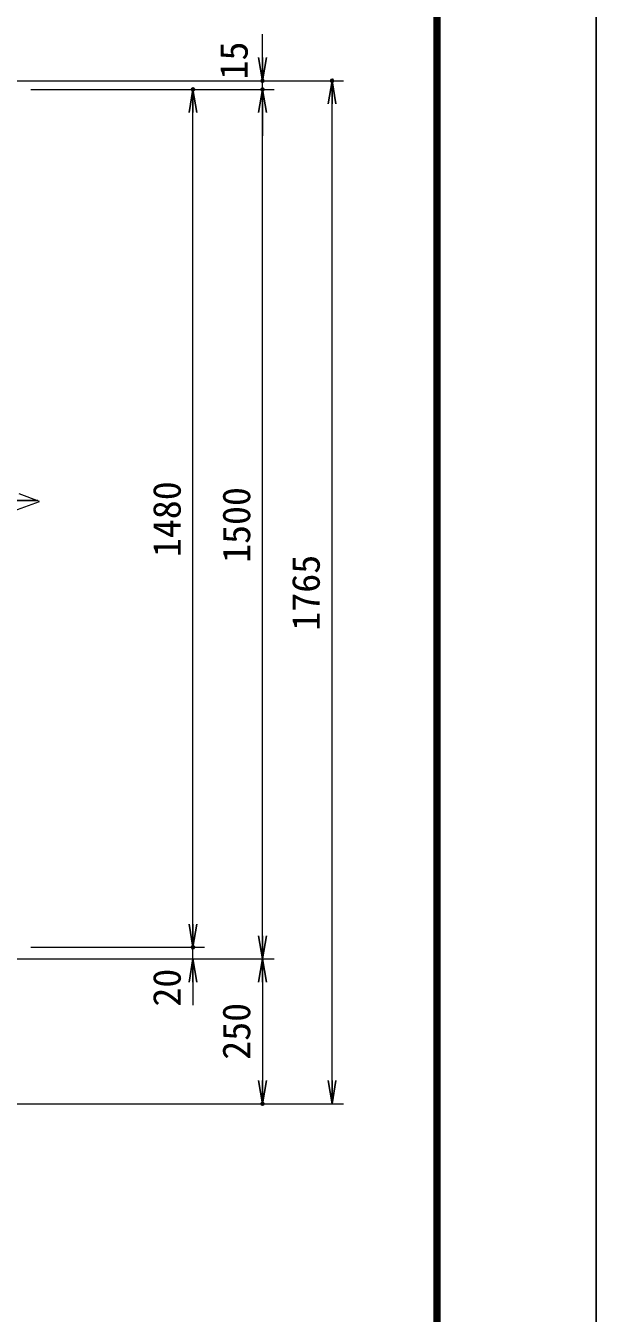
# Model space of a CAD drawing. Units: millimetres, scale not verified. Extents: x -4200 to 4200, y -2970 to 2970.
# Drawn here: x 3215 to 4200, y -1235 to 986 of the extents above; entities that cross this region are included whole.
import ezdxf
from ezdxf.enums import TextEntityAlignment as Align

# ---------------------------------------------------------------- set-up
doc = ezdxf.new("R2010")
doc.units = ezdxf.units.MM
doc.header["$LTSCALE"] = 10
doc.header["$PDMODE"] = 32
doc.header["$PDSIZE"] = 5
for name, color, linetype, lineweight in [('0-1_D-STR1', 1, 'Continuous', 25), ('0-4_D-STR-DIM', 7, 'Continuous', 13), ('0-C_D-TTL', 2, 'Continuous', 25)]:
    doc.layers.add(name, color=color, linetype=linetype, lineweight=lineweight)
doc.layers.add('0-5_0', color=7, linetype='Continuous')
doc.layers.add('0-6_Defpoints', color=8, linetype='Continuous')
doc.styles.add('ＭＳ ゴシック', font='')
doc.styles.get('ＭＳ ゴシック').set_extended_font_data('MS Gothic')

# ---------------------------------------------------------------- blocks, each defined once
blk = doc.blocks.new('_Open')
at = {"layer": '0-5_0'}
blk.add_line((-10, 1.667), (0, 0), dxfattribs=at)
blk.add_lwpolyline([(-10, -1.667), (0, 0), (-10, 0)], dxfattribs=at)

msp = doc.modelspace()

# ---------------------------------------------------------------- linework, layer by layer
at = {"layer": '0-1_D-STR1'}
msp.add_line((3235.62, 166.9), (2777.93, 166.9), dxfattribs=at)
at = {"layer": '0-4_D-STR-DIM'}
for p, q in [((3623.6, 930.9), (3623.6, 970.9)), ((2753.85, 890.9), (3763.6, 890.9)), ((2753.85, 890.9), (3643.6, 890.9)), ((3623.6, 875.9), (3623.6, 890.9)), ((3223.6, 875.9), (3523.6, 875.9)), ((3223.6, 875.9), (3643.6, 875.9)), ((3223.6, 875.9), (3643.6, 875.9)), ((3743.6, -834.1), (3743.6, 850.9)), ((3503.6, -564.1), (3503.6, 835.9)), ((3623.6, -584.1), (3623.6, 835.9)), ((3623.6, 835.9), (3623.6, 795.9)), ((3238.84, 165.22), (3203.6, 178.05)), ((3168.37, 139.57), (3238.84, 165.22)), ((3503.6, -564.1), (3503.6, -524.1)), ((3223.6, -604.1), (3523.6, -604.1)), ((3223.6, -604.1), (3523.6, -604.1)), ((3503.6, -624.1), (3503.6, -604.1)), ((2973.6, -624.1), (3523.6, -624.1)), ((2973.6, -624.1), (3643.6, -624.1)), ((2973.6, -624.1), (3643.6, -624.1)), ((3503.6, -664.1), (3503.6, -704.1)), ((3623.6, -664.1), (3623.6, -834.1)), ((2753.85, -874.1), (3763.6, -874.1)), ((2753.85, -874.1), (3643.6, -874.1))]:
    msp.add_line(p, q, dxfattribs=at)
at = {"layer": '0-6_Defpoints'}
for p in [(3623.6, 890.9), (3743.6, 890.9), (3503.6, 875.9), (3623.6, 875.9), (3503.6, -604.1), (3623.6, -874.1)]:
    msp.add_point(p, dxfattribs=at)
at = {"layer": '0-C_D-TTL'}
for points in [[(-4200.18, 2970.19), (4199.82, 2970.19), (4199.82, -2969.81), (-4200.18, -2969.81)], [(-3930.18, 2750.19), (3929.82, 2750.19), (3929.82, -2749.81), (-3930.18, -2749.81)], [(-3927.68, 2747.69), (3927.32, 2747.69), (3927.32, -2747.31), (-3927.68, -2747.31)], [(-3925.18, 2745.19), (3924.82, 2745.19), (3924.82, -2744.81), (-3925.18, -2744.81)], [(-3922.68, 2742.69), (3922.32, 2742.69), (3922.32, -2742.31), (-3922.68, -2742.31)], [(-3920.18, 2740.19), (3919.82, 2740.19), (3919.82, -2739.81), (-3920.18, -2739.81)]]:
    msp.add_lwpolyline(points, close=True, dxfattribs=at)

# ---------------------------------------------------------------- block references
at = {"layer": '0-4_D-STR-DIM', "xscale": 4, "yscale": 4}
for p, rotation in [((3623.6, 890.9), 270), ((3743.6, 890.9), 90), ((3503.6, 875.9), 90), ((3623.6, 875.9), 90), ((3623.6, 875.9), 90), ((3503.6, -604.1), 270), ((3503.6, -604.1), 270), ((3623.6, -624.1), 270), ((3503.6, -624.1), 90), ((3623.6, -624.1), 90), ((3623.6, -874.1), 270), ((3743.6, -874.1), 270)]:
    msp.add_blockref('_Open', p, dxfattribs=dict(at, rotation=rotation))

# ---------------------------------------------------------------- texts
at = {"layer": '0-4_D-STR-DIM', "style": 'ＭＳ ゴシック'}
for s, p in [('15', (3612.45, 892.96)), ('1480', (3496.86, 69)), ('1500', (3616.86, 59)), ('1765', (3736.86, -57.85)), ('20', (3496.86, -706.42)), ('250', (3616.86, -798.1))]:
    msp.add_text(s, height=48.09, rotation=90, dxfattribs=at).set_placement(p, align=Align.BOTTOM_LEFT)

doc.saveas('drawing.dxf')
